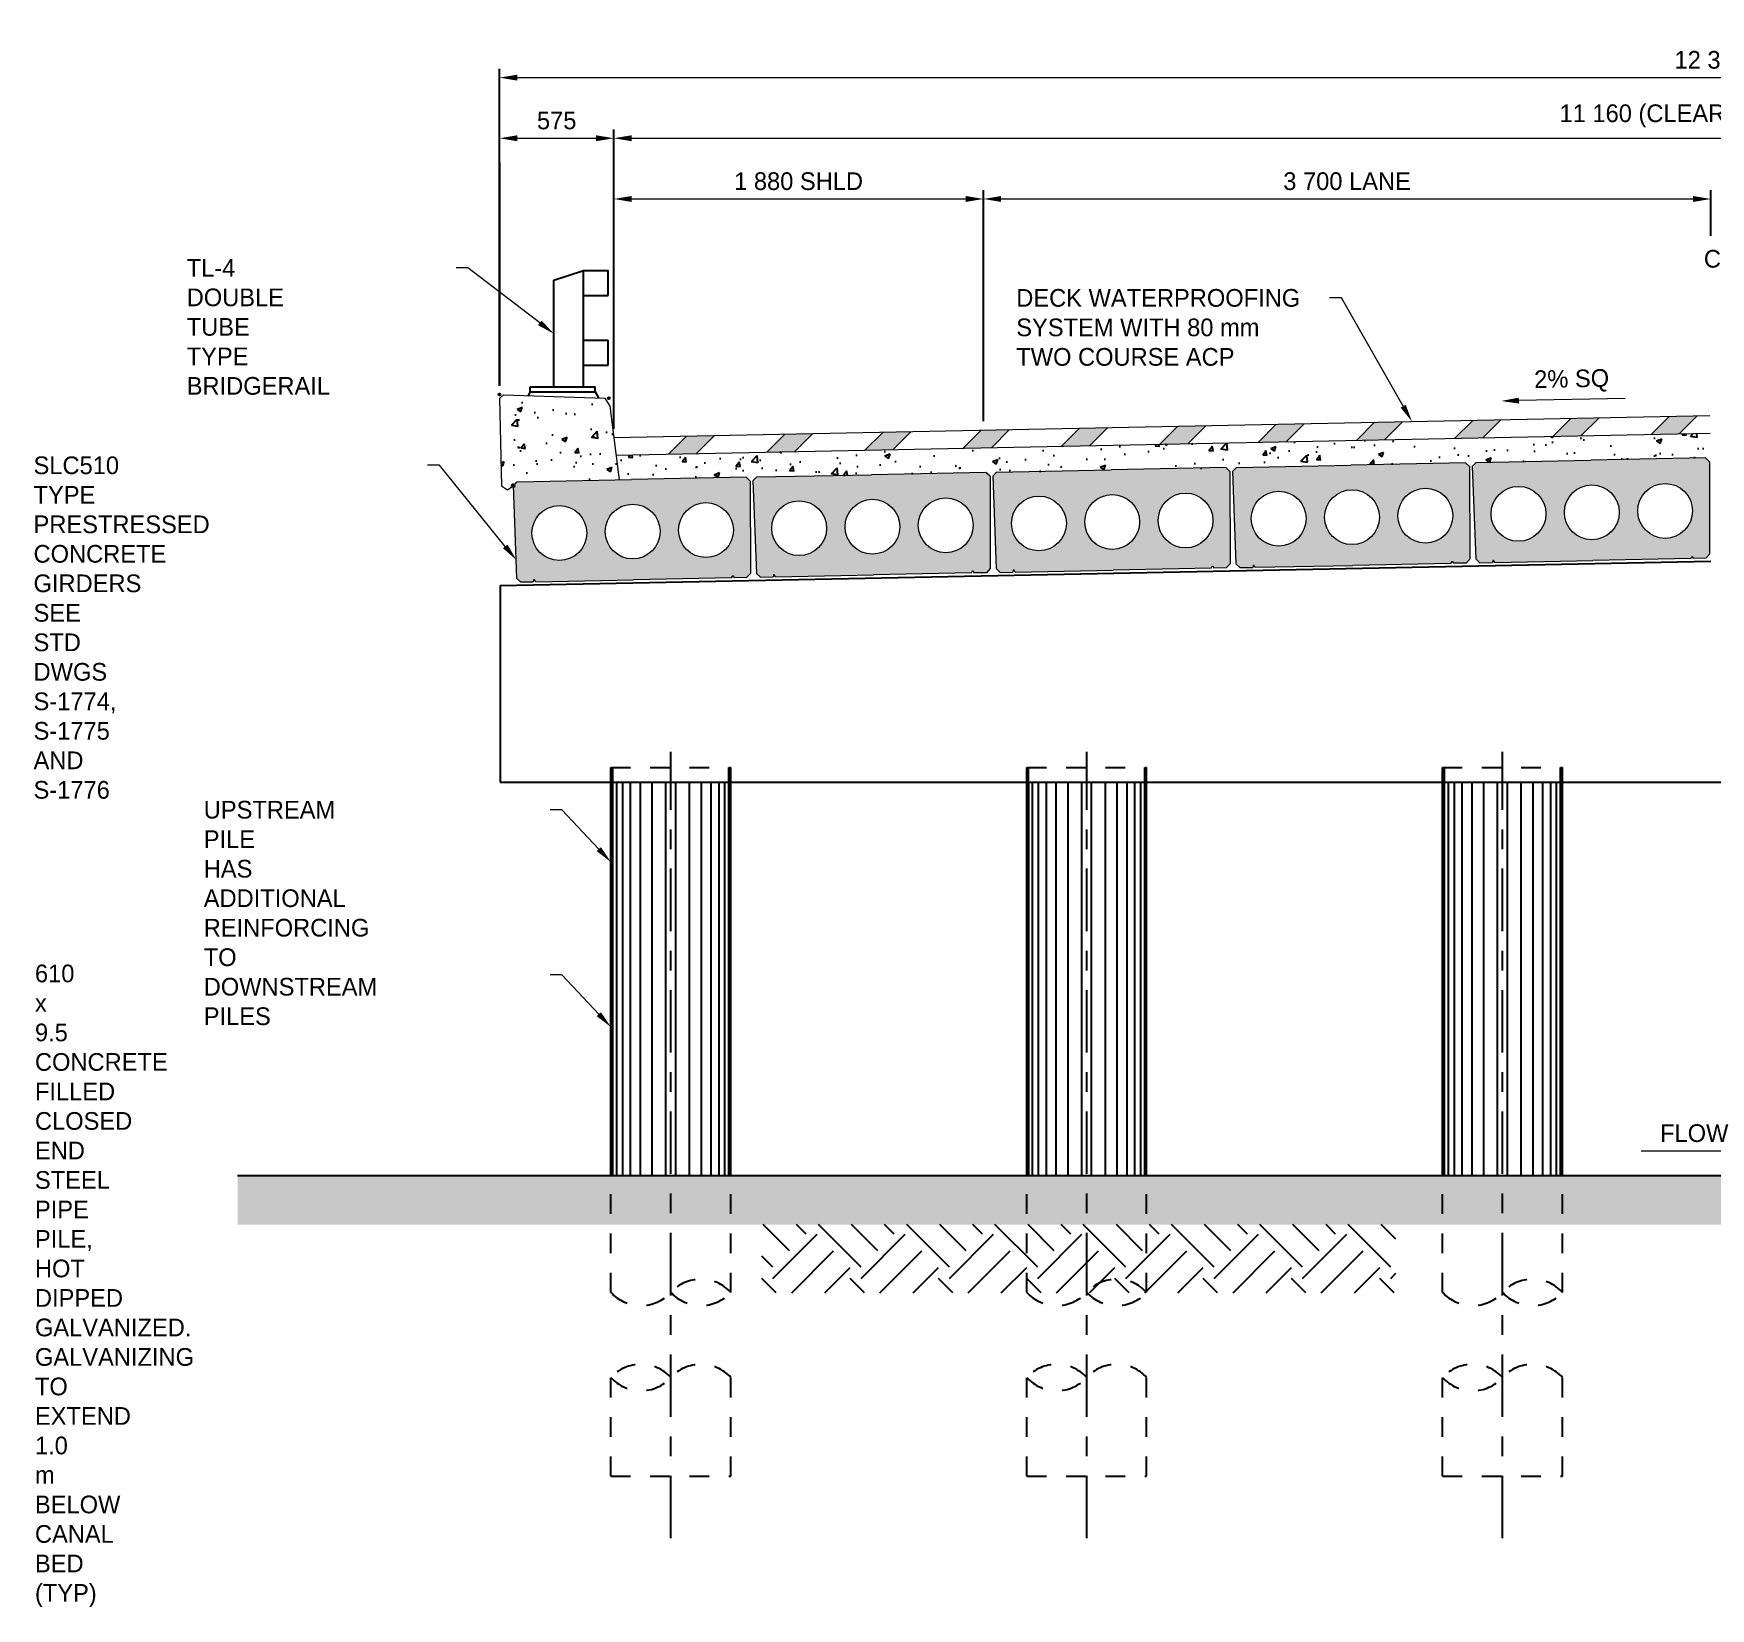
# Model space of a CAD drawing. Header units: metres. Extents: x 16681.2 to 16735.1, y 5649233.7 to 5649280.
# Drawn here: x 16715.47 to 16724, y 5649233.66 to 5649241.67 of the extents above; entities that cross this region are included whole.
import ezdxf
from ezdxf import colors
from ezdxf.entities.mleader import LeaderData, LeaderLine
from ezdxf.math import Vec2, Vec3

# ---------------------------------------------------------------- set-up
doc = ezdxf.new("R2010")
doc.units = ezdxf.units.M
doc.linetypes.add('CENTERX2', pattern=[101.6, 63.5, -12.7, 12.7, -12.7])
doc.linetypes.add('HIDDEN2', pattern=[4.7625, 3.175, -1.5875])
for name, color, linetype in [('S-BR-ANNO', 2, 'Continuous'), ('S-BR-CEN', 1, 'CENTERX2'), ('S-BR-DIM', 1, 'Continuous'), ('S-BR-EX-GROUND', 8, 'Continuous'), ('S-BR-HATCH', 252, 'Continuous'), ('S-BR-PIER', 3, 'Continuous'), ('S-BR-PILE-HDD', 21, 'HIDDEN2'), ('S-BR-PILE-PIPE', 63, 'Continuous'), ('S-BR-POST', 50, 'Continuous'), ('S-BR-RIP-RAP', 252, 'Continuous')]:
    doc.layers.add(name, color=color, linetype=linetype)
doc.layers.add('S-BR-ELEVATIONS-NPLOT', color=8, linetype='Continuous', plot=False)
doc.layers.add('S-BR-NPLOT', color=250, linetype='Continuous', plot=False)
doc.layers.add('S-TB-TXT-WT2', color=2, linetype='Continuous', lineweight=30)
doc.styles.add('AT_Font_Prop_3.0', font='font99.shx', dxfattribs={"height": 3})
doc.dimstyles.new('AT_Prop_3.0 (Millimeters)', dxfattribs={"dimtxt": 3, "dimasz": 3, "dimexe": 1.5, "dimexo": 1.5, "dimgap": 1.5, "dimtad": 1, "dimdec": 3, "dimzin": 0, "dimdsep": 32, "dimtxsty": 'AT_Font_Prop_3.0', "dimcen": 1.5, "dimclrd": 1, "dimclre": 1, "dimclrt": 256, "dimaunit": 1, "dimadec": 4, "dimazin": 0, "dimtfac": 1, "dimtdec": 3, "dimtmove": 0, "dimatfit": 2, "dimfxl": 1, "dimtolj": 1, "dimtzin": 0, "dimlwd": 20, "dimlwe": -1, "dimarcsym": 0})

# ---------------------------------------------------------------- blocks, each defined once
blk = doc.blocks.new('*D64')
at = {"layer": 'Defpoints', "color": 0, "transparency": 16777216}
for p in [(16730.1646, 5649241.4469), (16730.1646, 5649240.9709), (16717.8429, 5649239.8345)]:
    blk.add_point(p, dxfattribs=at)
at = {"layer": 'S-BR-DIM', "color": 1, "transparency": 16777216}
for p, q in [((16717.8429, 5649239.8795), (16717.8429, 5649241.4919)), ((16730.1646, 5649241.0159), (16730.1646, 5649241.4919))]:
    blk.add_line(p, q, dxfattribs=at)
at = {"layer": 'S-BR-DIM', "color": 1, "lineweight": 20, "transparency": 16777216}
blk.add_line((16717.9329, 5649241.4469), (16730.0746, 5649241.4469), dxfattribs=at)
at = {"layer": 'S-BR-DIM', "color": 1, "transparency": 16777216}
for points in [[(16717.9329, 5649241.4619), (16717.9329, 5649241.4319), (16717.8429, 5649241.4469)], [(16730.0746, 5649241.4619), (16730.0746, 5649241.4319), (16730.1646, 5649241.4469)]]:
    blk.add_solid(points, dxfattribs=at)
at = {"layer": 'S-BR-DIM', "color": 2, "transparency": 16777216, "insert": (16724.0038, 5649241.5369), "char_height": 0.09, "attachment_point": 5, "style": 'AT_Font_Prop_3.0'}
blk.add_mtext('\\A1;12 310', dxfattribs=at)
blk = doc.blocks.new('*D63')
at = {"layer": 'Defpoints', "color": 0, "transparency": 16777216}
for p in [(16729.5839, 5649241.1386), (16718.4241, 5649239.6566), (16729.5839, 5649239.6566)]:
    blk.add_point(p, dxfattribs=at)
at = {"layer": 'S-BR-DIM', "color": 1, "transparency": 16777216}
for p, q in [((16718.4241, 5649239.7016), (16718.4241, 5649241.1836)), ((16729.5839, 5649239.7016), (16729.5839, 5649241.1836))]:
    blk.add_line(p, q, dxfattribs=at)
at = {"layer": 'S-BR-DIM', "color": 1, "lineweight": 20, "transparency": 16777216}
blk.add_line((16718.5141, 5649241.1386), (16729.4939, 5649241.1386), dxfattribs=at)
at = {"layer": 'S-BR-DIM', "color": 1, "transparency": 16777216}
for points in [[(16718.5141, 5649241.1536), (16718.5141, 5649241.1236), (16718.4241, 5649241.1386)], [(16729.4939, 5649241.1536), (16729.4939, 5649241.1236), (16729.5839, 5649241.1386)]]:
    blk.add_solid(points, dxfattribs=at)
at = {"layer": 'S-BR-DIM', "color": 2, "transparency": 16777216, "insert": (16724.004, 5649241.2522), "char_height": 0.09, "attachment_point": 5, "style": 'AT_Font_Prop_3.0'}
blk.add_mtext('\\A1;11 160 (CLEAR ROADWAY)', dxfattribs=at)
blk = doc.blocks.new('*D62')
at = {"layer": 'Defpoints', "color": 0, "transparency": 16777216}
for p in [(16718.4241, 5649241.1386), (16717.8429, 5649239.8345), (16718.4241, 5649239.6566)]:
    blk.add_point(p, dxfattribs=at)
at = {"layer": 'S-BR-DIM', "color": 1, "transparency": 16777216}
for p, q in [((16717.8429, 5649239.8795), (16717.8429, 5649241.1836)), ((16718.4241, 5649239.7016), (16718.4241, 5649241.1836))]:
    blk.add_line(p, q, dxfattribs=at)
at = {"layer": 'S-BR-DIM', "color": 1, "lineweight": 20, "transparency": 16777216}
blk.add_line((16717.9329, 5649241.1386), (16718.3341, 5649241.1386), dxfattribs=at)
at = {"layer": 'S-BR-DIM', "color": 1, "transparency": 16777216}
for points in [[(16717.9329, 5649241.1536), (16717.9329, 5649241.1236), (16717.8429, 5649241.1386)], [(16718.3341, 5649241.1536), (16718.3341, 5649241.1236), (16718.4241, 5649241.1386)]]:
    blk.add_solid(points, dxfattribs=at)
at = {"layer": 'S-BR-DIM', "color": 2, "transparency": 16777216, "insert": (16718.1335, 5649241.2286), "char_height": 0.09, "attachment_point": 5, "style": 'AT_Font_Prop_3.0'}
blk.add_mtext('\\A1;575', dxfattribs=at)
blk = doc.blocks.new('*D61')
at = {"layer": 'Defpoints', "color": 0, "transparency": 16777216}
for p in [(16724.004, 5649240.8298), (16724.004, 5649240.5972), (16720.304, 5649239.6542)]:
    blk.add_point(p, dxfattribs=at)
at = {"layer": 'S-BR-DIM', "color": 1, "transparency": 16777216}
for p, q in [((16720.304, 5649239.6992), (16720.304, 5649240.8748)), ((16724.004, 5649240.6422), (16724.004, 5649240.8748))]:
    blk.add_line(p, q, dxfattribs=at)
at = {"layer": 'S-BR-DIM', "color": 1, "lineweight": 20, "transparency": 16777216}
blk.add_line((16720.394, 5649240.8298), (16723.914, 5649240.8298), dxfattribs=at)
at = {"layer": 'S-BR-DIM', "color": 1, "transparency": 16777216}
for points in [[(16720.394, 5649240.8448), (16720.394, 5649240.8148), (16720.304, 5649240.8298)], [(16723.914, 5649240.8448), (16723.914, 5649240.8148), (16724.004, 5649240.8298)]]:
    blk.add_solid(points, dxfattribs=at)
at = {"layer": 'S-BR-DIM', "color": 2, "transparency": 16777216, "insert": (16722.154, 5649240.9198), "char_height": 0.09, "attachment_point": 5, "style": 'AT_Font_Prop_3.0'}
blk.add_mtext('\\A1;3 700 LANE', dxfattribs=at)
blk = doc.blocks.new('*D59')
at = {"layer": 'Defpoints', "color": 0, "transparency": 16777216}
for p in [(16720.304, 5649240.8298), (16720.304, 5649239.6542), (16718.4241, 5649239.6166)]:
    blk.add_point(p, dxfattribs=at)
at = {"layer": 'S-BR-DIM', "color": 1, "transparency": 16777216}
for p, q in [((16718.4241, 5649239.6616), (16718.4241, 5649240.8748)), ((16720.304, 5649239.6992), (16720.304, 5649240.8748))]:
    blk.add_line(p, q, dxfattribs=at)
at = {"layer": 'S-BR-DIM', "color": 1, "lineweight": 20, "transparency": 16777216}
blk.add_line((16718.5141, 5649240.8298), (16720.214, 5649240.8298), dxfattribs=at)
at = {"layer": 'S-BR-DIM', "color": 1, "transparency": 16777216}
for points in [[(16718.5141, 5649240.8448), (16718.5141, 5649240.8148), (16718.4241, 5649240.8298)], [(16720.214, 5649240.8448), (16720.214, 5649240.8148), (16720.304, 5649240.8298)]]:
    blk.add_solid(points, dxfattribs=at)
at = {"layer": 'S-BR-DIM', "color": 2, "transparency": 16777216, "insert": (16719.364, 5649240.9198), "char_height": 0.09, "attachment_point": 5, "style": 'AT_Font_Prop_3.0'}
blk.add_mtext('\\A1;1 880 SHLD', dxfattribs=at)
blk = doc.blocks.new('*U12')
at = {"layer": 'S-BR-ANNO', "lineweight": 5}
for p, q in [((-0.1174, -0.0474), (-0.0255, 0.0445)), ((0.0255, -0.0445), (0.1174, 0.0474))]:
    blk.add_line(p, q, dxfattribs=at)
blk.add_solid([(-0.0255, 0.0445), (0.1174, 0.0474), (-0.1174, -0.0474), (0.0255, -0.0445)], dxfattribs=at)
blk = doc.blocks.new('*U13')
at = {"layer": 'S-BR-PIER', "color": 0, "linetype": 'ByBlock', "lineweight": -2, "transparency": 16777216}
for p in [(1.9996, 0.04), (2.4995, 0.05), (2.9994, 0.06), (3.4993, 0.07), (3.9992, 0.08), (4.4991, 0.09), (4.999, 0.1), (0, 0), (0.4999, 0.01), (0.9998, 0.02), (1.4997, 0.03)]:
    blk.add_blockref('*U12', p, dxfattribs=at)
blk = doc.blocks.new('*D65')
at = {"layer": 'Defpoints', "color": 0, "transparency": 16777216}
for p in [(16723.6495, 5649235.9885), (16724.2808, 5649235.9885), (16724.2808, 5649235.9885)]:
    blk.add_point(p, dxfattribs=at)
at = {"layer": 'S-TB-TXT-WT2', "color": 1, "lineweight": 20, "transparency": 16777216}
blk.add_line((16723.6495, 5649235.9885), (16724.1908, 5649235.9885), dxfattribs=at)
at = {"layer": 'S-TB-TXT-WT2', "color": 1, "transparency": 16777216}
blk.add_solid([(16724.1908, 5649236.0035), (16724.1908, 5649235.9735), (16724.2808, 5649235.9885)], dxfattribs=at)
at = {"layer": 'S-TB-TXT-WT2', "transparency": 16777216, "insert": (16723.9201, 5649236.0785), "char_height": 0.09, "attachment_point": 5, "style": 'AT_Font_Prop_3.0'}
blk.add_mtext('\\A1;FLOW', dxfattribs=at)
blk = doc.blocks.new('_None')
blk = doc.blocks.new('*D69')
at = {"layer": 'Defpoints', "color": 0, "transparency": 16777216}
for p in [(16722.938, 5649239.8025), (16722.938, 5649239.8025), (16723.5691, 5649239.8152)]:
    blk.add_point(p, dxfattribs=at)
at = {"layer": 'S-TB-TXT-WT2', "color": 1, "lineweight": 20, "transparency": 16777216}
blk.add_line((16723.5691, 5649239.8152), (16723.0279, 5649239.8043), dxfattribs=at)
at = {"layer": 'S-TB-TXT-WT2', "color": 1, "transparency": 16777216}
blk.add_solid([(16723.0276, 5649239.8193), (16723.0282, 5649239.7893), (16722.938, 5649239.8025)], dxfattribs=at)
at = {"layer": 'S-TB-TXT-WT2', "transparency": 16777216, "insert": (16723.2966, 5649239.904), "char_height": 0.09, "attachment_point": 5, "rotation": 1.14576, "style": 'AT_Font_Prop_3.0'}
blk.add_mtext('\\A1;2% SQ', dxfattribs=at)

msp = doc.modelspace()

# ---------------------------------------------------------------- hatches: boundary and pattern name
at = {"layer": 'S-BR-DIM'}
h = msp.add_hatch(color=254, dxfattribs=at)
h.dxf.hatch_style = 1
h.paths.add_polyline_path([(16721.5575, 5649239.4442), (16721.5371, 5649239.4638), (16720.9542, 5649239.4521), (16720.3713, 5649239.4405), (16720.3568, 5649239.4254, -0.204115), (16720.3591, 5649239.4201, -0.403413), (16720.352, 5649239.4127), (16720.3691, 5649238.9503), (16720.3895, 5649238.9307), (16720.4542, 5649238.932), (16720.456, 5649238.9421), (16720.46, 5649238.9421), (16720.4662, 5649238.9323), (16720.9644, 5649238.9422), (16721.4626, 5649238.9522), (16721.4684, 5649238.9623), (16721.4724, 5649238.9624), (16721.4746, 5649238.9524), (16721.5393, 5649238.9537), (16721.5589, 5649238.9741)])
h.paths.add_polyline_path([(16721.4719, 5649239.1946, -1), (16721.1929, 5649239.1946, -1)], flags=16)
h.paths.add_polyline_path([(16721.099, 5649239.1872, -1), (16720.82, 5649239.1872, -1)], flags=16)
h.paths.add_polyline_path([(16720.726, 5649239.1797, -1), (16720.447, 5649239.1797, -1)], flags=16)
h = msp.add_hatch(color=254, dxfattribs=at)
h.dxf.hatch_style = 1
h.paths.add_polyline_path([(16722.7772, 5649239.4686), (16722.7568, 5649239.4882), (16722.1739, 5649239.4765), (16721.591, 5649239.4649), (16721.5766, 5649239.4498, -0.204115), (16721.5789, 5649239.4445, -0.403413), (16721.5717, 5649239.4371), (16721.5888, 5649238.9747), (16721.6092, 5649238.9551), (16721.6739, 5649238.9564), (16721.6757, 5649238.9665), (16721.6797, 5649238.9665), (16721.6859, 5649238.9567), (16722.1841, 5649238.9666), (16722.6823, 5649238.9766), (16722.6881, 5649238.9867), (16722.6921, 5649238.9868), (16722.6943, 5649238.9768), (16722.759, 5649238.9781), (16722.7786, 5649238.9985)])
h.paths.add_polyline_path([(16722.6917, 5649239.219, -1), (16722.4127, 5649239.219, -1)], flags=16)
h.paths.add_polyline_path([(16722.3187, 5649239.2116, -1), (16722.0397, 5649239.2116, -1)], flags=16)
h.paths.add_polyline_path([(16721.9458, 5649239.2041, -1), (16721.6668, 5649239.2041, -1)], flags=16)
h = msp.add_hatch(color=254, dxfattribs=at)
h.dxf.hatch_style = 1
h.paths.add_polyline_path([(16723.997, 5649239.493), (16723.9766, 5649239.5126), (16723.3937, 5649239.5009), (16722.8108, 5649239.4893), (16722.7963, 5649239.4742, -0.204115), (16722.7986, 5649239.4689, -0.403413), (16722.7915, 5649239.4615), (16722.8086, 5649238.9991), (16722.829, 5649238.9795), (16722.8937, 5649238.9808), (16722.8955, 5649238.9909), (16722.8995, 5649238.9909), (16722.9057, 5649238.9811), (16723.4039, 5649238.991), (16723.9021, 5649239.001), (16723.9079, 5649239.0111), (16723.9119, 5649239.0112), (16723.9141, 5649239.0012), (16723.9788, 5649239.0025), (16723.9984, 5649239.0229)])
h.paths.add_polyline_path([(16723.9114, 5649239.2434, -1), (16723.6324, 5649239.2434, -1)], flags=16)
h.paths.add_polyline_path([(16723.5385, 5649239.236, -1), (16723.2595, 5649239.236, -1)], flags=16)
h.paths.add_polyline_path([(16723.1656, 5649239.2285, -1), (16722.8866, 5649239.2285, -1)], flags=16)
h = msp.add_hatch(color=254, dxfattribs=at)
h.dxf.hatch_style = 1
h.paths.add_polyline_path([(16718.5147, 5649239.4033), (16717.9318, 5649239.3917), (16717.9173, 5649239.3766, -0.205017), (16717.9196, 5649239.3713, -0.402406), (16717.9125, 5649239.3639), (16717.9296, 5649238.9015), (16717.95, 5649238.8819), (16718.0146, 5649238.8832), (16718.0164, 5649238.8933), (16718.0204, 5649238.8934), (16718.0266, 5649238.8835), (16718.5249, 5649238.8934), (16719.0231, 5649238.9034), (16719.0289, 5649238.9135), (16719.0329, 5649238.9136), (16719.0351, 5649238.9036), (16719.0997, 5649238.9049), (16719.1193, 5649238.9253), (16719.1179, 5649239.3954), (16719.0975, 5649239.415)])
h.paths.add_polyline_path([(16719.0324, 5649239.1454, -1), (16718.7534, 5649239.1463, -1)], flags=16)
h.paths.add_polyline_path([(16718.6595, 5649239.1379, -1), (16718.3805, 5649239.1389, -1)], flags=16)
h.paths.add_polyline_path([(16718.2865, 5649239.1305, -1), (16718.0075, 5649239.1314, -1)], flags=16)
h = msp.add_hatch(color=254, dxfattribs=at)
h.dxf.hatch_style = 1
h.paths.add_polyline_path([(16720.3377, 5649239.4198), (16720.3173, 5649239.4394), (16719.7344, 5649239.4277), (16719.1515, 5649239.4161), (16719.1371, 5649239.401, -0.204115), (16719.1394, 5649239.3957, -0.403413), (16719.1322, 5649239.3883), (16719.1493, 5649238.9259), (16719.1697, 5649238.9063), (16719.2344, 5649238.9076), (16719.2362, 5649238.9177), (16719.2402, 5649238.9178), (16719.2464, 5649238.9079), (16719.7446, 5649238.9178), (16720.2428, 5649238.9278), (16720.2486, 5649238.9379), (16720.2526, 5649238.938), (16720.2548, 5649238.928), (16720.3195, 5649238.9293), (16720.3391, 5649238.9497)])
h.paths.add_polyline_path([(16720.2521, 5649239.1702, -1), (16719.9731, 5649239.1702, -1)], flags=16)
h.paths.add_polyline_path([(16719.8792, 5649239.1628, -1), (16719.6002, 5649239.1628, -1)], flags=16)
h.paths.add_polyline_path([(16719.5063, 5649239.1553, -1), (16719.2273, 5649239.1553, -1)], flags=16)
at = {"layer": 'S-BR-HATCH', "ltscale": 0.025}
h = msp.add_hatch(dxfattribs=at)
h.set_pattern_fill('EARTH', color=256, scale=0.05, angle=45)
h.set_pattern_definition([(45.000000004, (-48.08332, 62.2727), (-3.3e-11, 0.449012806053), [0.3175, -0.3175]), (45.000000004, (-48.1675, 62.3569), (-3.3e-11, 0.449012806053), [0.3175, -0.3175]), (45.000000004, (-48.2517, 62.4411), (-3.3e-11, 0.449012806053), [0.3175, -0.3175]), (135.000000004, (-48.2517, 62.49722), (-0.449012806053, -3.3e-11), [0.3175, -0.3175]), (135.000000004, (-48.1675, 62.5814), (-0.449012806053, -3.3e-11), [0.3175, -0.3175]), (135.000000004, (-48.08332, 62.6656), (-0.449012806053, -3.3e-11), [0.3175, -0.3175])])
h.paths.add_polyline_path([(16720.5246, 5649235.6139), (16719.1766, 5649235.6139), (16719.1766, 5649235.2675), (16720.5246, 5649235.2675)])
h.paths.add_polyline_path([(16720.8296, 5649235.6139), (16720.5246, 5649235.6139), (16720.5246, 5649235.2675), (16720.8296, 5649235.2675)])
h.paths.add_polyline_path([(16721.1346, 5649235.6139), (16720.8296, 5649235.6139), (16720.8296, 5649235.2675), (16721.1346, 5649235.2675)])
h.paths.add_polyline_path([(16722.4024, 5649235.6139), (16721.1346, 5649235.6139), (16721.1346, 5649235.2675), (16722.4024, 5649235.2675)])
at = {"layer": 'S-BR-NPLOT'}
h = msp.add_hatch(dxfattribs=at)
h.set_pattern_fill('AR-CONC', color=256, scale=0.0015)
h.set_pattern_definition([(50.19847, (16397.54366, 5649652.92977), (0.27335818, -0.02296186), [0.028575, -0.314325]), (355.19847, (16397.54366, 5649652.92977), (-0.05385754, 0.28640042), [0.02286, -0.25146088]), (100.649917, (16397.56644, 5649652.92785), (0.21950064, 0.26343856), [0.02428501, -0.26713537]), (46.38267, (16397.5434, 5649653.00597), (0.40683457, -0.0616546), [0.0428625, -0.4714875]), (96.83403, (16397.5773, 5649653.00083), (0.35481844, 0.3723705), [0.03642753, -0.4007034]), (351.38262, (16397.5434, 5649653.00597), (0.35481844, 0.3723705), [0.03428995, -0.3771896]), (21.19847, (16397.58156, 5649652.98705), (0.22795159, -0.15260909), [0.028575, -0.314325]), (326.19847, (16397.58156, 5649652.98705), (0.09174545, 0.27660141), [0.02286, -0.25146]), (71.64992, (16397.60055, 5649652.97433), (0.31969704, 0.12399232), [0.02428501, -0.2671349]), (37.698472, (16397.54366, 5649652.92977), (0.00419353, 0.126847846), [0, -0.248412, 0, -0.25527, 0, -0.2524125]), (7.698472, (16397.54366, 5649652.92977), (0.099708356, 0.150617154), [0, -0.145542, 0, -0.242697, 0, -0.0962025]), (327.698472, (16397.45869, 5649652.92947), (0.203414439, -0.007888538), [0, -0.09525, 0, -0.29718, 0, -0.394335]), (317.698472, (16397.4206, 5649652.92934), (0.222060323, 0.038909184), [0, -0.123825, 0, -0.197358, 0, -0.280035])])
h.paths.add_polyline_path([(16724.004, 5649239.6382), (16718.4356, 5649239.5268), (16718.4517, 5649239.4021), (16724.004, 5649239.5131)])
h.paths.add_polyline_path([(16718.4035, 5649239.7762), (16718.3784, 5649239.8168), (16717.8629, 5649239.8343), (16717.8433, 5649239.815), (16717.8522, 5649239.3701), (16717.8826, 5649239.3507), (16717.9122, 5649239.3713), (16717.9315, 5649239.3917), (16718.4517, 5649239.4021)])
at = {"layer": 'S-BR-RIP-RAP'}
h = msp.add_hatch(dxfattribs=at)
h.set_pattern_fill('GRAVEL', color=256, scale=0.015, angle=45)
h.set_pattern_definition([(273.01278750423, (-48.320158, 63.097445), (0.2694076836506, -4.57993062174421), [0.051258216, -5.074572545935]), (229.96974100423, (-48.317464, 63.046258), (2.96348450306755, 3.502299901504245), [0.087960708, -8.708107334029]), (177.51044710423, (-48.37404, 62.978906), (5.65756135639671, -0.26940768104189), [0.062022228, -6.140208419115]), (312.27368900423, (-48.411757, 62.806485), (-5.118745988834664, 5.6575613564315), [0.080100678, -7.92996561386]), (337.83365418423, (-48.357875, 62.747215), (-4.579930621950173, 1.885853784926366), [0.078545055, -7.775971161802]), (42.27368900423, (-48.285135, 62.71758), (-5.6575613564315, -5.118745988834664), [0.080100678, -7.92996561386]), (82.69424047423, (-48.225866, 62.771462), (-0.80822305008178, -6.196376723643678), [0.105929049, -10.486967297137]), (117.25532837423, (-48.212395, 62.876531), (-4.04111525438981, 7.81282282537732), [0.100007928, -9.900788490286]), (166.42956562423, (-48.258195, 62.965435), (-5.657561356490684, 1.34703841724862), [0.08037195, -7.956831854807]), (220.2363583042, (-48.336323, 62.984294), (3.23289220380902, 2.69407683605146), [0.091756992, -4.4960905425]), (267.39743780423, (-48.406369, 62.925024), (-0.269407682958187, -6.196376723567014), [0.118661688, -11.747515876827]), (183.8140748342, (-48.14235, 63.070504), (-3.5022998872154, -0.26940768364616), [0.040500681, -4.009584873652]), (216.46923440423, (-48.18276, 63.06781), (4.041115253745414, 2.96348452095683), [0.077052297, -7.628195849556]), (270, (-48.24472, 63.022), (0.269407683652, -0.269407683612), [0.053881401, -0.484933966264]), (248.1985905142, (-48.29591, 63.03548), (0.80822305088814, 1.88585378542645), [0.029016198, -2.872593355334]), (336.8014094942, (-48.30669, 63.00854), (-1.0776307346057, 0.5388153671094), [0.041034843, -2.0107129485]), (75.9637565342, (-48.26897, 62.992376), (0.26940768358195, 1.34703841817046), [0.066647949, -2.154944722936]), (206.5650511842, (-48.25281, 63.05703), (0.8082230508622, 0.269407683734), [0.048193071, -1.156634717524]), (61.38954033823, (-48.462944, 62.852284), (1.88585378516588, 3.50229988735628), [0.0675132, -6.68382400088]), (115.34617594423, (-48.430616, 62.911554), (1.88585378558942, -4.04111525440547), [0.056639841, -5.60733235173]), (338.1985905142, (-48.30669, 63.110915), (-1.88585378542784, 0.8082230508887), [0.058032015, -2.843577538334]), (28.61045967423, (-48.252806, 63.089363), (-3.50229988694567, -1.88585378592811), [0.0675132, -6.68382400088]), (24.4439547842, (-48.29591, 62.68525), (-1.88585378536484, -0.80822305103545), [0.06510528, -3.190160146966]), (339.77514060423, (-48.236642, 62.712192), (-4.31052293910699, 1.61644609914177), [0.054550818, -5.400539007108]), (111.8014094942, (-48.034586, 62.8442), (-0.80822305115396, 1.8858537853141), [0.058032015, -2.843577538334]), (62.35402464423, (-48.05614, 62.898083), (-2.42466915205459, -4.57993062208082), [0.063867411, -6.32285639703]), (114.4439547842, (-48.166596, 62.71219), (0.80822305102235, -1.88585378537047), [0.03255264, -3.222712786966]), (146.3099324782, (-48.05075, 62.82804), (-1.3470384182201, 0.8082230507967), [0.01942719, -1.92329924468]), (210.9637565362, (-48.066915, 62.83881), (1.0776307344884, 0.5388153673437), [0.078545055, -1.49235818836]), (231.00900596423, (-48.134267, 62.798403), (2.42466915231455, 2.963484520258594), [0.07279005, -7.2062047295]), (348.6900675342, (-48.24472, 62.96813), (-0.8082230509349, 0.2694076835163), [0.054948582, -1.318766453952]), (38.15722659423, (-48.190843, 62.957353), (5.1187459884994, 4.041115255127077), [0.095933514, -9.497401359755]), (105.9453959042, (-48.11541, 63.016623), (0.80822305106846, -2.96348451990586), [0.039226236, -3.883408847716]), (135.000000004, (-48.1262, 63.05434), (-0.538815367264, -4e-11), [0.02286, -0.35814]), (165.25643716423, (-48.147737, 62.801097), (2.96348451995597, -0.80822305088449), [0.052930044, -5.24009111598]), (93.01278750423, (-48.198925, 62.814567), (-0.26940768363458, 4.57993062174505), [0.102516432, -5.023314329935]), (45.000000004, (-48.2043, 62.91694), (-4e-11, 0.538815367264), [0.09906, -0.28194]), (10.30484650423, (-48.134267, 62.986988), (4.57993062124818, 0.80822305371288), [0.060241434, -5.96389750862]), (299.0546041042, (-48.075, 62.997764), (0.80822305101927, -1.3470384180866), [0.055474362, -2.718247505816]), (252.64597536423, (-48.048057, 62.949271), (-2.42466915265717, -7.812822825339946), [0.090321765, -8.94186966344]), (220.42607874423, (-48.074997, 62.86306), (-3.771707570610126, -3.232892203863356), [0.095554419, -9.459876968436])])
h.paths.add_polyline_path([(16716.51, 5649235.6139), (16716.51, 5649235.8639), (16730.9125, 5649235.8639), (16730.9125, 5649235.6139)])

# ---------------------------------------------------------------- linework, layer by layer
at = {"layer": 'S-BR-ANNO', "lineweight": 5}
for p, q in [((16717.8433, 5649239.815), (16717.8629, 5649239.8343)), ((16717.8433, 5649239.815), (16717.8522, 5649239.3701)), ((16717.8629, 5649239.8343), (16718.3784, 5649239.8168)), ((16718.3784, 5649239.8168), (16718.4035, 5649239.7762)), ((16718.4035, 5649239.7762), (16718.4517, 5649239.4021)), ((16718.4241, 5649239.6166), (16723.9993, 5649239.7281)), ((16718.4356, 5649239.5268), (16724.0011, 5649239.6381)), ((16720.3713, 5649239.4405), (16720.9542, 5649239.4521)), ((16721.5371, 5649239.4638), (16720.9542, 5649239.4521)), ((16721.5575, 5649239.4442), (16721.5371, 5649239.4638)), ((16721.5714, 5649239.4445), (16721.591, 5649239.4649)), ((16721.591, 5649239.4649), (16722.1739, 5649239.4765)), ((16722.7568, 5649239.4882), (16722.1739, 5649239.4765)), ((16722.7772, 5649239.4686), (16722.7568, 5649239.4882)), ((16722.7772, 5649239.4686), (16722.7786, 5649238.9985)), ((16722.7912, 5649239.4689), (16722.8108, 5649239.4893)), ((16722.7912, 5649239.4689), (16722.8086, 5649238.9991)), ((16722.8108, 5649239.4893), (16723.3937, 5649239.5009)), ((16723.9766, 5649239.5126), (16723.3937, 5649239.5009)), ((16723.997, 5649239.493), (16723.9766, 5649239.5126)), ((16723.997, 5649239.493), (16723.9984, 5649239.0229)), ((16717.8522, 5649239.3701), (16717.8826, 5649239.3507)), ((16717.8826, 5649239.3507), (16717.9122, 5649239.3713)), ((16717.9122, 5649239.3713), (16717.9318, 5649239.3917)), ((16717.9122, 5649239.3713), (16717.9315, 5649239.3917)), ((16717.9122, 5649239.3713), (16717.9296, 5649238.9015)), ((16717.9318, 5649239.3917), (16718.5147, 5649239.4033)), ((16719.0975, 5649239.415), (16718.5147, 5649239.4033)), ((16719.1179, 5649239.3954), (16719.0975, 5649239.415)), ((16719.1179, 5649239.3954), (16719.1193, 5649238.9253)), ((16719.1319, 5649239.3957), (16719.1515, 5649239.4161)), ((16719.1319, 5649239.3957), (16719.1493, 5649238.9259)), ((16719.1515, 5649239.4161), (16719.7344, 5649239.4277)), ((16720.3173, 5649239.4394), (16719.7344, 5649239.4277)), ((16720.3377, 5649239.4198), (16720.3173, 5649239.4394)), ((16720.3377, 5649239.4198), (16720.3391, 5649238.9497)), ((16720.3517, 5649239.4201), (16720.3713, 5649239.4405)), ((16720.3517, 5649239.4201), (16720.3691, 5649238.9503)), ((16721.5575, 5649239.4442), (16721.5589, 5649238.9741)), ((16721.5714, 5649239.4445), (16721.5888, 5649238.9747)), ((16720.3391, 5649238.9497), (16720.3195, 5649238.9293)), ((16720.3691, 5649238.9503), (16720.3895, 5649238.9307)), ((16720.456, 5649238.9421), (16720.4542, 5649238.932)), ((16720.46, 5649238.9421), (16720.456, 5649238.9421)), ((16720.4662, 5649238.9323), (16720.46, 5649238.9421)), ((16720.4662, 5649238.9323), (16720.9644, 5649238.9422)), ((16721.4626, 5649238.9522), (16720.9644, 5649238.9422)), ((16721.4626, 5649238.9522), (16721.4684, 5649238.9623)), ((16721.4684, 5649238.9623), (16721.4724, 5649238.9624)), ((16721.4724, 5649238.9624), (16721.4746, 5649238.9524)), ((16721.5393, 5649238.9537), (16721.4746, 5649238.9524)), ((16721.5589, 5649238.9741), (16721.5393, 5649238.9537)), ((16721.5888, 5649238.9747), (16721.6092, 5649238.9551)), ((16721.6092, 5649238.9551), (16721.6739, 5649238.9564)), ((16721.6757, 5649238.9665), (16721.6739, 5649238.9564)), ((16721.6797, 5649238.9665), (16721.6757, 5649238.9665)), ((16721.6859, 5649238.9567), (16721.6797, 5649238.9665)), ((16721.6859, 5649238.9567), (16722.1841, 5649238.9666)), ((16722.6823, 5649238.9766), (16722.1841, 5649238.9666)), ((16722.6823, 5649238.9766), (16722.6881, 5649238.9867)), ((16722.6881, 5649238.9867), (16722.6921, 5649238.9868)), ((16722.6921, 5649238.9868), (16722.6943, 5649238.9768)), ((16722.759, 5649238.9781), (16722.6943, 5649238.9768)), ((16722.7786, 5649238.9985), (16722.759, 5649238.9781)), ((16722.8086, 5649238.9991), (16722.829, 5649238.9795)), ((16722.829, 5649238.9795), (16722.8937, 5649238.9808)), ((16722.8955, 5649238.9909), (16722.8937, 5649238.9808)), ((16722.8995, 5649238.9909), (16722.8955, 5649238.9909)), ((16722.9057, 5649238.9811), (16722.8995, 5649238.9909)), ((16722.9057, 5649238.9811), (16723.4039, 5649238.991)), ((16723.9021, 5649239.001), (16723.4039, 5649238.991)), ((16723.9021, 5649239.001), (16723.9079, 5649239.0111)), ((16723.9079, 5649239.0111), (16723.9119, 5649239.0112)), ((16723.9119, 5649239.0112), (16723.9141, 5649239.0012)), ((16723.9788, 5649239.0025), (16723.9141, 5649239.0012)), ((16723.9984, 5649239.0229), (16723.9788, 5649239.0025)), ((16717.9296, 5649238.9015), (16717.95, 5649238.8819)), ((16717.95, 5649238.8819), (16718.0146, 5649238.8832)), ((16718.0164, 5649238.8933), (16718.0146, 5649238.8832)), ((16718.0204, 5649238.8934), (16718.0164, 5649238.8933)), ((16718.0266, 5649238.8835), (16718.0204, 5649238.8934)), ((16718.0266, 5649238.8835), (16718.5249, 5649238.8934)), ((16719.0231, 5649238.9034), (16718.5249, 5649238.8934)), ((16719.0231, 5649238.9034), (16719.0289, 5649238.9135)), ((16719.0289, 5649238.9135), (16719.0329, 5649238.9136)), ((16719.0329, 5649238.9136), (16719.0351, 5649238.9036)), ((16719.0997, 5649238.9049), (16719.0351, 5649238.9036)), ((16719.1193, 5649238.9253), (16719.0997, 5649238.9049)), ((16719.1493, 5649238.9259), (16719.1697, 5649238.9063)), ((16719.1697, 5649238.9063), (16719.2344, 5649238.9076)), ((16719.2362, 5649238.9177), (16719.2344, 5649238.9076)), ((16719.2402, 5649238.9178), (16719.2362, 5649238.9177)), ((16719.2464, 5649238.9079), (16719.2402, 5649238.9178)), ((16719.2464, 5649238.9079), (16719.7446, 5649238.9178)), ((16720.2428, 5649238.9278), (16719.7446, 5649238.9178)), ((16720.2428, 5649238.9278), (16720.2486, 5649238.9379)), ((16720.2486, 5649238.9379), (16720.2526, 5649238.938)), ((16720.2526, 5649238.938), (16720.2548, 5649238.928)), ((16720.3195, 5649238.9293), (16720.2548, 5649238.928)), ((16720.3895, 5649238.9307), (16720.4542, 5649238.932))]:
    msp.add_line(p, q, dxfattribs=at)
for centre in [(16723.0261, 5649239.2285), (16723.399, 5649239.236), (16723.7719, 5649239.2434), (16718.8929, 5649239.1459), (16719.3668, 5649239.1553), (16719.7397, 5649239.1628), (16720.1126, 5649239.1702), (16720.5865, 5649239.1797), (16720.9595, 5649239.1872), (16721.3324, 5649239.1946), (16721.8063, 5649239.2041), (16722.1792, 5649239.2116), (16722.5522, 5649239.219), (16718.147, 5649239.1309), (16718.52, 5649239.1384)]:
    msp.add_circle(centre, 0.1395, dxfattribs=at)
at = {"layer": 'S-BR-CEN', "ltscale": 0.005}
for p, q in [((16718.7143, 5649234.019), (16718.7143, 5649238.0187)), ((16720.8296, 5649234.019), (16720.8296, 5649238.0187)), ((16722.945, 5649234.019), (16722.945, 5649238.0187))]:
    msp.add_line(p, q, dxfattribs=at)
at = {"layer": 'S-BR-DIM'}
msp.add_line((16717.8429, 5649241.0157), (16717.8429, 5649239.8835), dxfattribs=at)
at = {"layer": 'S-BR-ELEVATIONS-NPLOT'}
for centre, radius in [((16717.8429, 5649239.835), 0.00503), ((16718.3984, 5649239.8161), 0.00503), ((16717.9122, 5649239.3713), 0.00742)]:
    msp.add_circle(centre, radius, dxfattribs=at)
at = {"layer": 'S-BR-EX-GROUND', "color": 3}
msp.add_line((16716.51, 5649235.8639), (16730.9125, 5649235.8639), dxfattribs=at)
at = {"layer": 'S-BR-HATCH', "ltscale": 0.04}
for p, q in [((16718.4193, 5649235.8639), (16718.4193, 5649237.8639)), ((16718.4393, 5649235.8639), (16718.4393, 5649237.8639)), ((16718.4693, 5649235.8639), (16718.4693, 5649237.8639)), ((16718.5093, 5649235.8639), (16718.5093, 5649237.8639)), ((16718.5593, 5649235.8639), (16718.5593, 5649237.8639)), ((16718.6193, 5649235.8639), (16718.6193, 5649237.8639)), ((16718.6893, 5649235.8639), (16718.6893, 5649237.8639)), ((16718.7393, 5649235.8639), (16718.7393, 5649237.8639)), ((16718.8093, 5649235.8639), (16718.8093, 5649237.8639)), ((16718.8693, 5649235.8639), (16718.8693, 5649237.8639)), ((16718.9193, 5649235.8639), (16718.9193, 5649237.8639)), ((16718.9593, 5649235.8639), (16718.9593, 5649237.8639)), ((16718.9893, 5649235.8639), (16718.9893, 5649237.8639)), ((16719.0093, 5649235.8639), (16719.0093, 5649237.8639)), ((16720.5346, 5649235.8639), (16720.5346, 5649237.8639)), ((16720.5546, 5649235.8639), (16720.5546, 5649237.8639)), ((16720.5846, 5649235.8639), (16720.5846, 5649237.8639)), ((16720.6246, 5649235.8639), (16720.6246, 5649237.8639)), ((16720.6746, 5649235.8639), (16720.6746, 5649237.8639)), ((16720.7346, 5649235.8639), (16720.7346, 5649237.8639)), ((16720.8046, 5649235.8639), (16720.8046, 5649237.8639)), ((16720.8546, 5649235.8639), (16720.8546, 5649237.8639)), ((16720.9246, 5649235.8639), (16720.9246, 5649237.8639)), ((16720.9846, 5649235.8639), (16720.9846, 5649237.8639)), ((16721.0346, 5649235.8639), (16721.0346, 5649237.8639)), ((16721.0746, 5649235.8639), (16721.0746, 5649237.8639)), ((16721.1046, 5649235.8639), (16721.1046, 5649237.8639)), ((16721.1246, 5649235.8639), (16721.1246, 5649237.8639)), ((16722.65, 5649235.8639), (16722.65, 5649237.8639)), ((16722.67, 5649235.8639), (16722.67, 5649237.8639)), ((16722.7, 5649235.8639), (16722.7, 5649237.8639)), ((16722.74, 5649235.8639), (16722.74, 5649237.8639)), ((16722.79, 5649235.8639), (16722.79, 5649237.8639)), ((16722.85, 5649235.8639), (16722.85, 5649237.8639)), ((16722.92, 5649235.8639), (16722.92, 5649237.8639)), ((16722.97, 5649235.8639), (16722.97, 5649237.8639)), ((16723.04, 5649235.8639), (16723.04, 5649237.8639)), ((16723.1, 5649235.8639), (16723.1, 5649237.8639)), ((16723.15, 5649235.8639), (16723.15, 5649237.8639)), ((16723.19, 5649235.8639), (16723.19, 5649237.8639)), ((16723.22, 5649235.8639), (16723.22, 5649237.8639)), ((16723.24, 5649235.8639), (16723.24, 5649237.8639))]:
    msp.add_line(p, q, dxfattribs=at)
at = {"layer": 'S-BR-PIER'}
for p, q in [((16717.8457, 5649238.8639), (16724.004, 5649238.987)), ((16717.8457, 5649238.8639), (16717.8457, 5649237.8639)), ((16717.8457, 5649237.8639), (16730.1622, 5649237.8639))]:
    msp.add_line(p, q, dxfattribs=at)
at = {"layer": 'S-BR-PILE-HDD', "ltscale": 0.025}
for p, q in [((16718.4093, 5649237.9389), (16719.0193, 5649237.9389)), ((16718.4093, 5649237.8639), (16718.4093, 5649237.9389)), ((16718.4188, 5649235.8639), (16718.4188, 5649237.9389)), ((16719.0098, 5649235.8639), (16719.0098, 5649237.9389)), ((16719.0193, 5649237.8639), (16719.0193, 5649237.9389)), ((16720.5246, 5649237.9389), (16721.1346, 5649237.9389)), ((16720.5246, 5649237.8639), (16720.5246, 5649237.9389)), ((16720.5341, 5649235.8639), (16720.5341, 5649237.9389)), ((16721.1251, 5649235.8639), (16721.1251, 5649237.9389)), ((16721.1346, 5649237.8639), (16721.1346, 5649237.9389)), ((16722.64, 5649237.9389), (16723.25, 5649237.9389)), ((16722.64, 5649237.8639), (16722.64, 5649237.9389)), ((16722.6495, 5649235.8639), (16722.6495, 5649237.9389)), ((16723.2405, 5649235.8639), (16723.2405, 5649237.9389)), ((16723.25, 5649237.8639), (16723.25, 5649237.9389)), ((16718.4093, 5649235.269), (16718.4093, 5649235.8639)), ((16719.0193, 5649235.269), (16719.0193, 5649235.8639)), ((16720.5246, 5649235.269), (16720.5246, 5649235.8639)), ((16721.1346, 5649235.269), (16721.1346, 5649235.8639)), ((16722.64, 5649235.269), (16722.64, 5649235.8639)), ((16723.25, 5649235.269), (16723.25, 5649235.8639)), ((16718.4093, 5649234.3338), (16718.4093, 5649234.8362)), ((16719.0193, 5649234.3338), (16719.0193, 5649234.8362)), ((16720.5246, 5649234.3338), (16720.5246, 5649234.8362)), ((16721.1346, 5649234.3338), (16721.1346, 5649234.8362)), ((16722.64, 5649234.3338), (16722.64, 5649234.8362)), ((16723.25, 5649234.3338), (16723.25, 5649234.8362)), ((16718.4093, 5649234.3338), (16719.0193, 5649234.3338)), ((16720.5246, 5649234.3338), (16721.1346, 5649234.3338)), ((16722.64, 5649234.3338), (16723.25, 5649234.3338))]:
    msp.add_line(p, q, dxfattribs=at)
for centre, start, end in [((16718.8668, 5649235.1297), 42.40862, 137.59138), ((16720.9821, 5649235.1297), 42.40862, 137.59138), ((16723.0975, 5649235.1297), 42.40862, 137.59138), ((16718.5618, 5649235.4083), 222.40862, 317.59138), ((16718.8668, 5649235.4083), 222.40862, 317.59138), ((16720.6771, 5649235.4083), 222.40862, 317.59138), ((16720.9821, 5649235.4083), 222.40862, 317.59138), ((16722.7925, 5649235.4083), 222.40862, 317.59138), ((16723.0975, 5649235.4083), 222.40862, 317.59138), ((16718.5618, 5649234.6969), 42.40862, 137.59138), ((16718.8668, 5649234.6969), 42.40861, 137.59138), ((16720.6771, 5649234.6969), 42.40862, 137.59138), ((16720.9821, 5649234.6969), 42.40861, 137.59138), ((16722.7925, 5649234.6969), 42.40862, 137.59138), ((16723.0975, 5649234.6969), 42.40861, 137.59138), ((16718.5618, 5649234.9755), 222.40862, 317.59138), ((16720.6771, 5649234.9755), 222.40862, 317.59138), ((16722.7925, 5649234.9755), 222.40862, 317.59138)]:
    msp.add_arc(centre, 0.2065, start, end, dxfattribs=at)
at = {"layer": 'S-BR-PILE-PIPE', "ltscale": 0.04}
for p, q in [((16718.4093, 5649235.8639), (16718.4093, 5649237.8639)), ((16719.0193, 5649235.8639), (16719.0193, 5649237.8639)), ((16720.5246, 5649235.8639), (16720.5246, 5649237.8639)), ((16721.1346, 5649235.8639), (16721.1346, 5649237.8639)), ((16722.64, 5649235.8639), (16722.64, 5649237.8639)), ((16723.25, 5649235.8639), (16723.25, 5649237.8639))]:
    msp.add_line(p, q, dxfattribs=at)
at = {"layer": 'S-BR-POST'}
for p, q in [((16718.1191, 5649240.4161), (16718.2691, 5649240.4661)), ((16718.1191, 5649239.8737), (16718.1191, 5649240.4161)), ((16718.2691, 5649239.8737), (16718.2691, 5649240.4661)), ((16718.2691, 5649240.4661), (16718.3961, 5649240.4661)), ((16718.3961, 5649240.3391), (16718.3961, 5649240.4661)), ((16718.2691, 5649240.3391), (16718.3961, 5649240.3391)), ((16718.2691, 5649240.1111), (16718.3961, 5649240.1111)), ((16718.3961, 5649239.9841), (16718.3961, 5649240.1111)), ((16718.2691, 5649239.9841), (16718.3961, 5649239.9841)), ((16717.9991, 5649239.8487), (16717.9871, 5649239.8267)), ((16717.9991, 5649239.8487), (16717.9991, 5649239.8737)), ((16717.9991, 5649239.8737), (16718.3291, 5649239.8737)), ((16717.9991, 5649239.8487), (16718.3291, 5649239.8487)), ((16718.3291, 5649239.8487), (16718.3291, 5649239.8737)), ((16718.3291, 5649239.8487), (16718.3459, 5649239.8179))]:
    msp.add_line(p, q, dxfattribs=at)

# ---------------------------------------------------------------- block references
at = {"layer": 'S-BR-PIER'}
msp.add_blockref('*U13', (16718.8193, 5649239.5795), dxfattribs=at)

# ---------------------------------------------------------------- texts
at = {"layer": 'S-BR-DIM', "color": 2, "insert": (16724.9987, 5649240.525), "char_height": 0.09, "width": 2.059406, "attachment_point": 5, "rotation": 0, "style": 'AT_Font_Prop_3.0'}
msp.add_mtext('\\pxql;C HWY 560', dxfattribs=at)

# ---------------------------------------------------------------- dimensions: what is measured, and where the dimension line sits
at = {"layer": 'S-BR-DIM'}
for base, p1, p2, text, picture, middle in [((16730.1646, 5649241.4469), (16717.8429, 5649239.8345), (16730.1646, 5649240.9709), '12 310', '*D64', (16724.0038, 5649241.5369)), ((16729.5839, 5649241.1386), (16718.4241, 5649239.6566), (16729.5839, 5649239.6566), '<> (CLEAR ROADWAY)', '*D63', (16724.004, 5649241.2522)), ((16718.4241, 5649241.1386), (16717.8429, 5649239.8345), (16718.4241, 5649239.6566), '575', '*D62', (16718.1335, 5649241.2286)), ((16720.304, 5649240.8298), (16718.4241, 5649239.6166), (16720.304, 5649239.6542), '<> SHLD', '*D59', (16719.364, 5649240.9198)), ((16724.004, 5649240.8298), (16720.304, 5649239.6542), (16724.004, 5649240.5972), '<> LANE', '*D61', (16722.154, 5649240.9198))]:
    dim = msp.add_linear_dim(base=base, p1=p1, p2=p2, angle=0, text=text, dimstyle='AT_Prop_3.0 (Millimeters)', override={"dimclrt": 2}, dxfattribs=at)
    dim.commit()
    dim.dimension.update_dxf_attribs({"geometry": picture, "text_midpoint": middle})
at = {"layer": 'S-TB-TXT-WT2'}
dim = msp.add_linear_dim(base=(16722.938, 5649239.8025), p1=(16723.5691, 5649239.8152), p2=(16722.938, 5649239.8025), angle=181.14576, text='2% SQ', dimstyle='AT_Prop_3.0 (Millimeters)', override={"dimblk1": 'None', "dimsah": 1, "dimse1": 1, "dimse2": 1}, dxfattribs=at)
dim.commit()
dim.dimension.update_dxf_attribs({"geometry": '*D69', "text_midpoint": (16723.2966, 5649239.904)})
dim = msp.add_linear_dim(base=(16724.2808, 5649235.9885), p1=(16723.6495, 5649235.9885), p2=(16724.2808, 5649235.9885), text='FLOW', dimstyle='AT_Prop_3.0 (Millimeters)', override={"dimblk1": 'None', "dimsah": 1, "dimse1": 1, "dimse2": 1}, dxfattribs=at)
dim.commit()
dim.dimension.update_dxf_attribs({"geometry": '*D65', "text_midpoint": (16723.9201, 5649236.0785)})

# ---------------------------------------------------------------- leaders
at = {"layer": 'S-BR-DIM', "lineweight": 30}
ml = msp.add_multileader_mtext('Standard', dxfattribs=at)
ml.set_content('TL-4 DOUBLE TUBE TYPE BRIDGERAIL', color=2, style='AT_Font_Prop_3.0')
ml.set_leader_properties(color=256, linetype='ByLayer', lineweight=15)
ml.build(insert=Vec2(0, 0))
ml.multileader.update_dxf_attribs({"dogleg_length": 2, "arrow_head_size": 0.09, "scale": 0.03})
ctx = ml.context
ctx.base_point, ctx.scale, ctx.char_height, ctx.arrow_head_size, ctx.landing_gap_size, ctx.plane_origin = Vec3(16716.1915, 5649240.4794), 0.03, 0.09, 0.09, 0.06, Vec3(16718.2184, 5649240.5736)
notes = []
notes.append((ctx, [(0, (1, 1, 0), (16717.6815, 5649240.4794), (-1, 0), 0.06, [(0, [(16718.1191, 5649240.1449)], 0, [])])]))
ctx.mtext.insert, ctx.mtext.width, ctx.mtext.flow_direction = Vec3(16716.2515, 5649240.5244), 1.490781, 5
ml = msp.add_multileader_mtext('Standard', dxfattribs=at)
ml.set_content('DECK WATERPROOFING\\PSYSTEM WITH 80 mm\\PTWO COURSE ACP', color=2, style='AT_Font_Prop_3.0')
ml.set_leader_properties(color=256, linetype='ByLayer', lineweight=15)
ml.build(insert=Vec2(0, 0))
ml.multileader.update_dxf_attribs({"dogleg_length": 2, "arrow_head_size": 0.09, "scale": 0.03})
ctx = ml.context
ctx.base_point, ctx.scale, ctx.char_height, ctx.arrow_head_size, ctx.landing_gap_size, ctx.plane_origin = Vec3(16720.4113, 5649240.3268), 0.03, 0.09, 0.09, 0.06, Vec3(16722.4841, 5649238.6872)
notes.append((ctx, [(0, (1, 1, 0), (16722.1249, 5649240.3268), (-1, 0), 0.06, [(0, [(16722.4841, 5649239.6978)], 0, [])])]))
ctx.mtext.insert, ctx.mtext.flow_direction = Vec3(16720.4713, 5649240.3718), 5
ml = msp.add_multileader_mtext('Standard', dxfattribs=at)
ml.set_content('SLC510 TYPE PRESTRESSED CONCRETE GIRDERS SEE STD DWGS S-1774, S-1775 AND S-1776', color=2, style='AT_Font_Prop_3.0')
ml.set_leader_properties(color=256, linetype='ByLayer', lineweight=15)
ml.build(insert=Vec2(0, 0))
ml.multileader.update_dxf_attribs({"dogleg_length": 2, "arrow_head_size": 0.09, "scale": 0.03})
ctx = ml.context
ctx.base_point, ctx.scale, ctx.char_height, ctx.arrow_head_size, ctx.landing_gap_size, ctx.plane_origin = Vec3(16715.4124, 5649239.4753), 0.03, 0.09, 0.09, 0.06, Vec3(16719.9782, 5649236.1949)
notes.append((ctx, [(0, (1, 1, 0), (16717.5367, 5649239.4753), (-1, 0), 0.06, [(0, [(16717.9288, 5649238.9932)], 0, [])])]))
ctx.mtext.insert, ctx.mtext.width, ctx.mtext.defined_height, ctx.mtext.flow_direction = Vec3(16715.4724, 5649239.5203), 1.992131, 0.54, 5
ml = msp.add_multileader_mtext('Standard', dxfattribs=at)
ml.set_content('{\\C2;UPSTREAM PILE HAS \\PADDITIONAL REINFORCING \\PTO DOWNSTREAM PILES}', color=256, style='AT_Font_Prop_3.0')
ml.set_leader_properties(color=1, linetype='ByLayer', lineweight=20)
ml.build(insert=Vec2(0, 0))
ml.multileader.update_dxf_attribs({"dogleg_length": 2, "arrow_head_size": 0.09, "scale": 0.03})
ctx = ml.context
ctx.base_point, ctx.scale, ctx.char_height, ctx.arrow_head_size, ctx.landing_gap_size, ctx.plane_origin = Vec3(16716.2781, 5649237.7239), 0.03, 0.09, 0.09, 0.06, Vec3(16718.4093, 5649237.4578)
notes.append((ctx, [(0, (1, 1, 0), (16718.1595, 5649237.7239), (-1, 0), 0.06, [(0, [(16718.4093, 5649237.4578)], 0, [])])]))
ctx.mtext.insert, ctx.mtext.width, ctx.mtext.flow_direction = Vec3(16716.3381, 5649237.7689), 2.605639, 5
ml = msp.add_multileader_mtext('Standard', dxfattribs=at)
ml.set_content('\\pxt27;{\\C2;610 x 9.5 CONCRETE FILLED CLOSED END STEEL PIPE PILE, HOT DIPPED GALVANIZED. GALVANIZING TO EXTEND 1.0 m BELOW CANAL BED (TYP)}', color=256, style='AT_Font_Prop_3.0')
ml.set_leader_properties(color=1, linetype='ByLayer', lineweight=20)
ml.build(insert=Vec2(0, 0))
ml.multileader.update_dxf_attribs({"dogleg_length": 2, "arrow_head_size": 0.09, "scale": 0.03})
ctx = ml.context
ctx.base_point, ctx.scale, ctx.char_height, ctx.arrow_head_size, ctx.landing_gap_size, ctx.plane_origin = Vec3(16715.4195, 5649236.8847), 0.03, 0.09, 0.09, 0.06, Vec3(16718.4093, 5649236.6186)
notes.append((ctx, [(0, (1, 1, 0), (16718.1595, 5649236.8847), (-1, 0), 0.06, [(0, [(16718.4093, 5649236.6186)], 0, [])])]))
ctx.mtext.insert, ctx.mtext.width, ctx.mtext.flow_direction = Vec3(16715.4795, 5649236.9362), 2.605639, 5
for ctx, leaders in notes:
    for number, flags, end, landing, length, lines in leaders:
        leader = LeaderData()
        leader.index, (leader.has_last_leader_line, leader.has_dogleg_vector, leader.attachment_direction) = number, flags
        leader.last_leader_point, leader.dogleg_vector, leader.dogleg_length = Vec3(end), Vec3(landing), length
        for number, points, colour, breaks in lines:
            line = LeaderLine()
            line.index, line.vertices, line.color, line.breaks = number, Vec3.list(points), colors.encode_raw_color(colour), breaks
            leader.lines.append(line)
        ctx.leaders.append(leader)

doc.saveas('drawing.dxf')
